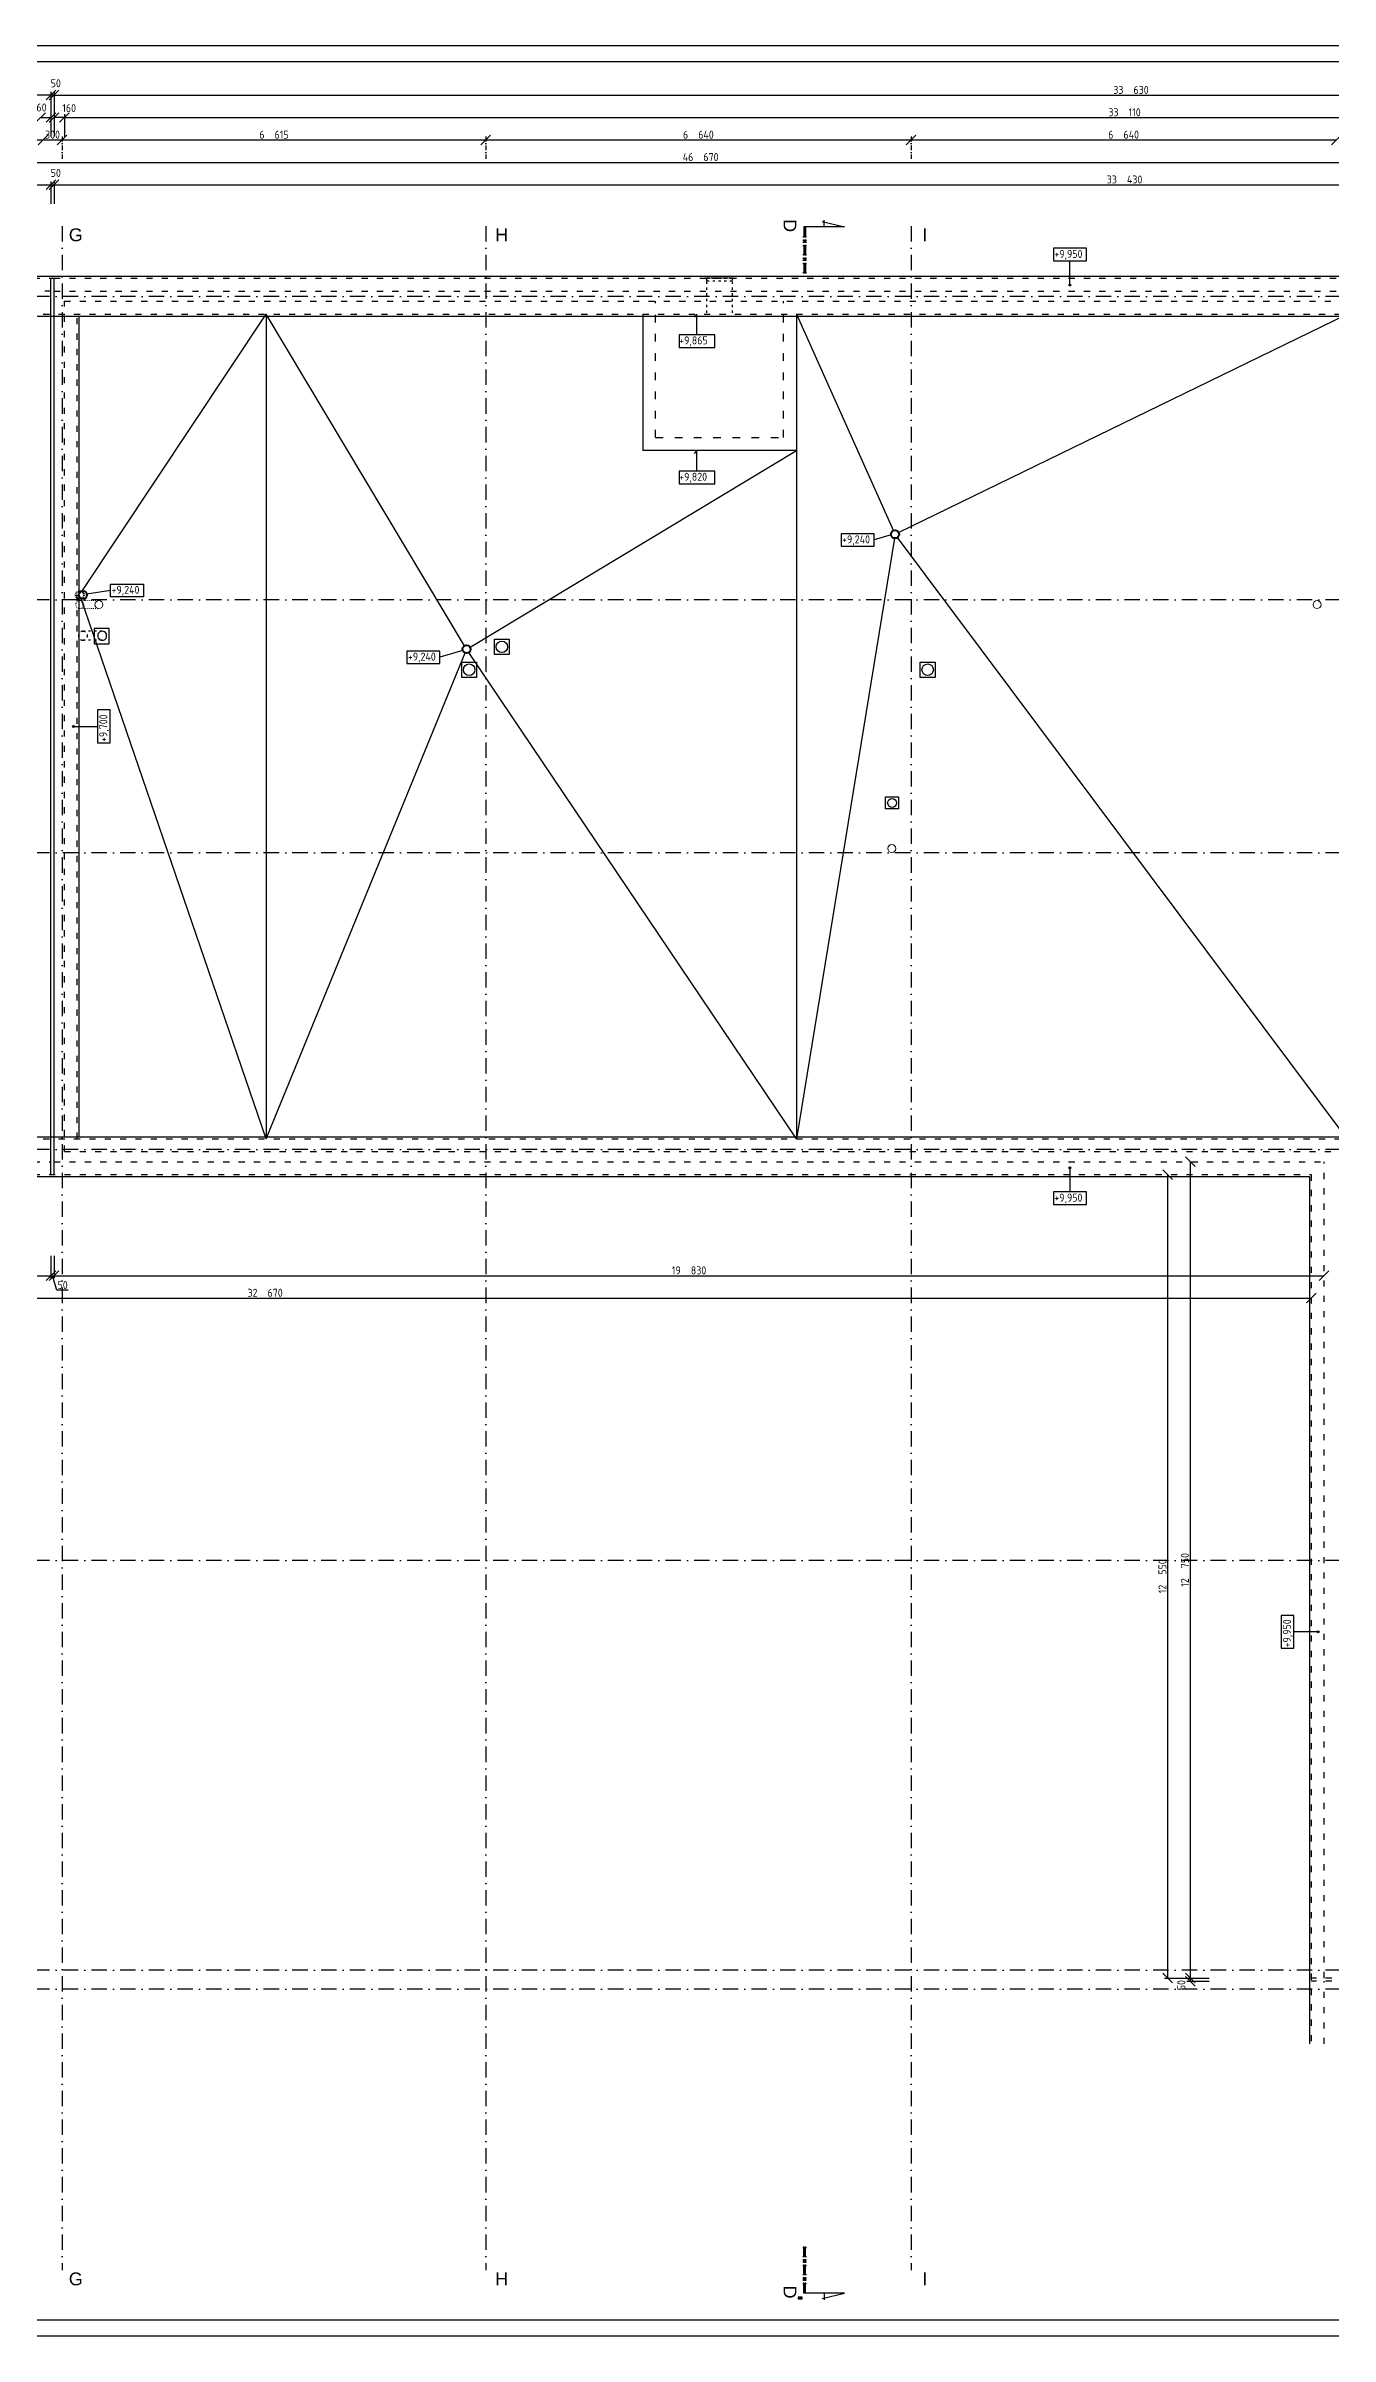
# Model space of a CAD drawing. Extents: x 4511820 to 5180432, y -1526536 to -944957.
# Drawn here: x 5122682 to 5142737, y -1055153 to -1019378 of the extents above; entities that cross this region are included whole.
import ezdxf

# ---------------------------------------------------------------- set-up
doc = ezdxf.new("R2010")
doc.units = 0
doc.header["$MEASUREMENT"] = 0
doc.linetypes.add('ACAD_ISO03W100', pattern=[30, 12, -18])
doc.linetypes.add('BODKOCIARKOVANA_3', pattern=[5.6, 3, -1.3, 0, -1.3])
doc.layers.get('0').update_dxf_attribs({"linetype": 'CONTINUOUS'})
doc.layers.get('Defpoints').update_dxf_attribs({"color": 61, "linetype": 'CONTINUOUS'})
for name, color, linetype in [('HATCH', 7, 'CONTINUOUS'), ('KÓTY', 4, 'CONTINUOUS'), ('osi', 253, 'CONTINUOUS'), ('POZEMOK', 7, 'CONTINUOUS'), ('TENKÁ', 7, 'CONTINUOUS'), ('zz-vetr', 52, 'CONTINUOUS')]:
    doc.layers.add(name, color=color, linetype=linetype)
doc.layers.add('zz-kanal-daždová', color=136, linetype='CONTINUOUS', lineweight=40)
doc.layers.add('zz-kanal-splaskova', color=37, linetype='CONTINUOUS', lineweight=18)
doc.styles.add('styl1', font='arial.ttf')
doc.styles.add('STYLE1', font='isocp.shx')
doc.dimstyles.new('STANDARD-50', dxfattribs={"dimtxt": 125, "dimasz": 150, "dimexe": 10, "dimexo": 200, "dimgap": 20, "dimtad": 1, "dimdsep": 46, "dimlunit": 6, "dimtxsty": 'STYLE1', "dimblk1": 'OBLIQUE', "dimblk2": 'OBLIQUE', "dimsah": 1, "dimcen": 2.5, "dimse1": 1, "dimse2": 1, "dimadec": 0, "dimazin": 0, "dimtfac": 1, "dimtmove": 1, "dimatfit": 3, "dimldrblk": 'OBLIQUE', "dimfxl": 1, "dimtolj": 1, "dimtzin": 0, "dimarcsym": 0})

# ---------------------------------------------------------------- blocks, each defined once
blk = doc.blocks.new('_OBLIQUE')
at = {"color": 0, "linetype": 'ByBlock'}
blk.add_line((-0.5, -0.5), (0.5, 0.5), dxfattribs=at)
blk = doc.blocks.new('*D19624')
at = {"layer": 'Defpoints', "color": 0}
for p in [(5109612, -1037120), (5122762, -1037120), (5122762, -1038588)]:
    blk.add_point(p, dxfattribs=at)
at = {"layer": 'KÓTY', "color": 0, "lineweight": -2}
blk.add_line((5109612, -1038588), (5122762, -1038588), dxfattribs=at)
at = {"layer": 'KÓTY', "color": 0, "linetype": 'ByBlock', "lineweight": -2, "xscale": 150, "yscale": 150, "zscale": 150, "rotation": 180}
blk.add_blockref('_OBLIQUE', (5109612, -1038588), dxfattribs=at)
at = {"layer": 'KÓTY', "color": 0, "linetype": 'ByBlock', "lineweight": -2, "xscale": 150, "yscale": 150, "zscale": 150}
blk.add_blockref('_OBLIQUE', (5122762, -1038588), dxfattribs=at)
at = {"layer": 'KÓTY', "color": 0, "insert": (5116187, -1038505), "char_height": 125, "attachment_point": 5, "style": 'STYLE1'}
blk.add_mtext('\\A1;13ﾠ150', dxfattribs=at)
blk = doc.blocks.new('*D19625')
at = {"layer": 'Defpoints', "color": 0}
for p in [(5122762, -1037120), (5122812, -1037120), (5122812, -1038588)]:
    blk.add_point(p, dxfattribs=at)
at = {"layer": 'KÓTY', "color": 0, "lineweight": -2}
for p, q in [((5122762, -1038588), (5122812, -1038588)), ((5122856, -1038815), (5122787, -1038588)), ((5123033, -1038815), (5122856, -1038815))]:
    blk.add_line(p, q, dxfattribs=at)
at = {"layer": 'KÓTY', "color": 0, "linetype": 'ByBlock', "lineweight": -2, "xscale": 150, "yscale": 150, "zscale": 150, "rotation": 180}
blk.add_blockref('_OBLIQUE', (5122762, -1038588), dxfattribs=at)
at = {"layer": 'KÓTY', "color": 0, "linetype": 'ByBlock', "lineweight": -2, "xscale": 150, "yscale": 150, "zscale": 150}
blk.add_blockref('_OBLIQUE', (5122812, -1038588), dxfattribs=at)
at = {"layer": 'KÓTY', "color": 0, "insert": (5122945, -1038733), "char_height": 125, "attachment_point": 5, "style": 'STYLE1'}
blk.add_mtext('\\A1;50', dxfattribs=at)
blk = doc.blocks.new('*D19626')
at = {"layer": 'Defpoints', "color": 0}
for p in [(5122812, -1037120), (5142643, -1037120), (5142643, -1038588)]:
    blk.add_point(p, dxfattribs=at)
at = {"layer": 'KÓTY', "color": 0, "lineweight": -2}
blk.add_line((5122812, -1038588), (5142643, -1038588), dxfattribs=at)
at = {"layer": 'KÓTY', "color": 0, "linetype": 'ByBlock', "lineweight": -2, "xscale": 150, "yscale": 150, "zscale": 150, "rotation": 180}
blk.add_blockref('_OBLIQUE', (5122812, -1038588), dxfattribs=at)
at = {"layer": 'KÓTY', "color": 0, "linetype": 'ByBlock', "lineweight": -2, "xscale": 150, "yscale": 150, "zscale": 150}
blk.add_blockref('_OBLIQUE', (5142643, -1038588), dxfattribs=at)
at = {"layer": 'KÓTY', "color": 0, "insert": (5132727, -1038505), "char_height": 125, "attachment_point": 5, "style": 'STYLE1'}
blk.add_mtext('\\A1;19ﾠ830', dxfattribs=at)
blk = doc.blocks.new('*D19627')
at = {"layer": 'Defpoints', "color": 0}
for p in [(5109772, -1038938), (5142442, -1038938), (5142442, -1038938)]:
    blk.add_point(p, dxfattribs=at)
at = {"layer": 'KÓTY', "color": 0, "lineweight": -2}
blk.add_line((5109772, -1038938), (5142442, -1038938), dxfattribs=at)
at = {"layer": 'KÓTY', "color": 0, "linetype": 'ByBlock', "lineweight": -2, "xscale": 150, "yscale": 150, "zscale": 150, "rotation": 180}
blk.add_blockref('_OBLIQUE', (5109772, -1038938), dxfattribs=at)
at = {"layer": 'KÓTY', "color": 0, "linetype": 'ByBlock', "lineweight": -2, "xscale": 150, "yscale": 150, "zscale": 150}
blk.add_blockref('_OBLIQUE', (5142442, -1038938), dxfattribs=at)
at = {"layer": 'KÓTY', "color": 0, "insert": (5126107, -1038855), "char_height": 125, "attachment_point": 5, "style": 'STYLE1'}
blk.add_mtext('\\A1;32ﾠ670', dxfattribs=at)
blk = doc.blocks.new('*D19628')
at = {"layer": 'Defpoints', "color": 0}
for p in [(5140552, -1049608), (5142442, -1049558), (5142442, -1049608)]:
    blk.add_point(p, dxfattribs=at)
at = {"layer": 'KÓTY', "color": 0, "lineweight": -2}
blk.add_line((5140552, -1049558), (5140552, -1049608), dxfattribs=at)
at = {"layer": 'KÓTY', "color": 0, "linetype": 'ByBlock', "lineweight": -2, "xscale": 150, "yscale": 150, "zscale": 150}
for p, rotation in [((5140552, -1049558), 90), ((5140552, -1049608), 270)]:
    blk.add_blockref('_OBLIQUE', p, dxfattribs=dict(at, rotation=rotation))
at = {"layer": 'KÓTY', "color": 0, "insert": (5140413, -1049669), "char_height": 125, "attachment_point": 5, "rotation": 90, "style": 'STYLE1'}
blk.add_mtext('\\A1;50', dxfattribs=at)
blk = doc.blocks.new('*D19629')
at = {"layer": 'Defpoints', "color": 0}
for p in [(5142442, -1036808), (5140552, -1049558), (5142442, -1049558)]:
    blk.add_point(p, dxfattribs=at)
at = {"layer": 'KÓTY', "color": 0, "lineweight": -2}
blk.add_line((5140552, -1036808), (5140552, -1049558), dxfattribs=at)
at = {"layer": 'KÓTY', "color": 0, "linetype": 'ByBlock', "lineweight": -2, "xscale": 150, "yscale": 150, "zscale": 150}
for p, rotation in [((5140552, -1036808), 90), ((5140552, -1049558), 270)]:
    blk.add_blockref('_OBLIQUE', p, dxfattribs=dict(at, rotation=rotation))
at = {"layer": 'KÓTY', "color": 0, "insert": (5140469, -1043183), "char_height": 125, "attachment_point": 5, "rotation": 90, "style": 'STYLE1'}
blk.add_mtext('\\A1;12ﾠ750', dxfattribs=at)
blk = doc.blocks.new('*D19630')
at = {"layer": 'Defpoints', "color": 0}
for p in [(5140202, -1037008), (5140552, -1037008), (5140552, -1049558)]:
    blk.add_point(p, dxfattribs=at)
at = {"layer": 'KÓTY', "color": 0, "lineweight": -2}
blk.add_line((5140202, -1049558), (5140202, -1037008), dxfattribs=at)
at = {"layer": 'KÓTY', "color": 0, "linetype": 'ByBlock', "lineweight": -2, "xscale": 150, "yscale": 150, "zscale": 150}
for p, rotation in [((5140202, -1037008), 90), ((5140202, -1049558), 270)]:
    blk.add_blockref('_OBLIQUE', p, dxfattribs=dict(at, rotation=rotation))
at = {"layer": 'KÓTY', "color": 0, "insert": (5140119, -1043283), "char_height": 125, "attachment_point": 5, "rotation": 90, "style": 'STYLE1'}
blk.add_mtext('\\A1;12ﾠ550', dxfattribs=at)
blk = doc.blocks.new('*D19650')
at = {"layer": 'Defpoints', "color": 0}
for p in [(5122637, -1020848), (5116022, -1023168), (5122637, -1023168)]:
    blk.add_point(p, dxfattribs=at)
at = {"layer": 'KÓTY', "color": 0, "lineweight": -2}
blk.add_line((5116022, -1020848), (5122637, -1020848), dxfattribs=at)
at = {"layer": 'KÓTY', "color": 0, "linetype": 'ByBlock', "lineweight": -2, "xscale": 150, "yscale": 150, "zscale": 150, "rotation": 180}
blk.add_blockref('_OBLIQUE', (5116022, -1020848), dxfattribs=at)
at = {"layer": 'KÓTY', "color": 0, "linetype": 'ByBlock', "lineweight": -2, "xscale": 150, "yscale": 150, "zscale": 150}
blk.add_blockref('_OBLIQUE', (5122637, -1020848), dxfattribs=at)
at = {"layer": 'KÓTY', "color": 0, "insert": (5119330, -1020766), "char_height": 125, "attachment_point": 5, "style": 'STYLE1'}
blk.add_mtext('\\A1;6ﾠ615', dxfattribs=at)
blk = doc.blocks.new('*D19651')
at = {"layer": 'Defpoints', "color": 0}
for p in [(5122937, -1020848), (5122637, -1023168), (5122937, -1023168)]:
    blk.add_point(p, dxfattribs=at)
at = {"layer": 'KÓTY', "color": 0, "lineweight": -2}
blk.add_line((5122637, -1020848), (5122937, -1020848), dxfattribs=at)
at = {"layer": 'KÓTY', "color": 0, "linetype": 'ByBlock', "lineweight": -2, "xscale": 150, "yscale": 150, "zscale": 150, "rotation": 180}
blk.add_blockref('_OBLIQUE', (5122637, -1020848), dxfattribs=at)
at = {"layer": 'KÓTY', "color": 0, "linetype": 'ByBlock', "lineweight": -2, "xscale": 150, "yscale": 150, "zscale": 150}
blk.add_blockref('_OBLIQUE', (5122937, -1020848), dxfattribs=at)
at = {"layer": 'KÓTY', "color": 0, "insert": (5122787, -1020766), "char_height": 125, "attachment_point": 5, "style": 'STYLE1'}
blk.add_mtext('\\A1;300', dxfattribs=at)
blk = doc.blocks.new('*D19652')
at = {"layer": 'Defpoints', "color": 0}
for p in [(5129552, -1020848), (5122937, -1023168), (5129552, -1023293)]:
    blk.add_point(p, dxfattribs=at)
at = {"layer": 'KÓTY', "color": 0, "lineweight": -2}
blk.add_line((5122937, -1020848), (5129552, -1020848), dxfattribs=at)
at = {"layer": 'KÓTY', "color": 0, "linetype": 'ByBlock', "lineweight": -2, "xscale": 150, "yscale": 150, "zscale": 150, "rotation": 180}
blk.add_blockref('_OBLIQUE', (5122937, -1020848), dxfattribs=at)
at = {"layer": 'KÓTY', "color": 0, "linetype": 'ByBlock', "lineweight": -2, "xscale": 150, "yscale": 150, "zscale": 150}
blk.add_blockref('_OBLIQUE', (5129552, -1020848), dxfattribs=at)
at = {"layer": 'KÓTY', "color": 0, "insert": (5126245, -1020766), "char_height": 125, "attachment_point": 5, "style": 'STYLE1'}
blk.add_mtext('\\A1;6ﾠ615', dxfattribs=at)
blk = doc.blocks.new('*D19653')
at = {"layer": 'Defpoints', "color": 0}
for p in [(5136192, -1020848), (5129552, -1023293), (5136192, -1023293)]:
    blk.add_point(p, dxfattribs=at)
at = {"layer": 'KÓTY', "color": 0, "lineweight": -2}
blk.add_line((5129552, -1020848), (5136192, -1020848), dxfattribs=at)
at = {"layer": 'KÓTY', "color": 0, "linetype": 'ByBlock', "lineweight": -2, "xscale": 150, "yscale": 150, "zscale": 150, "rotation": 180}
blk.add_blockref('_OBLIQUE', (5129552, -1020848), dxfattribs=at)
at = {"layer": 'KÓTY', "color": 0, "linetype": 'ByBlock', "lineweight": -2, "xscale": 150, "yscale": 150, "zscale": 150}
blk.add_blockref('_OBLIQUE', (5136192, -1020848), dxfattribs=at)
at = {"layer": 'KÓTY', "color": 0, "insert": (5132872, -1020766), "char_height": 125, "attachment_point": 5, "style": 'STYLE1'}
blk.add_mtext('\\A1;6ﾠ640', dxfattribs=at)
blk = doc.blocks.new('*D19654')
at = {"layer": 'Defpoints', "color": 0}
for p in [(5142832, -1020848), (5136192, -1023293), (5142832, -1023293)]:
    blk.add_point(p, dxfattribs=at)
at = {"layer": 'KÓTY', "color": 0, "lineweight": -2}
blk.add_line((5136192, -1020848), (5142832, -1020848), dxfattribs=at)
at = {"layer": 'KÓTY', "color": 0, "linetype": 'ByBlock', "lineweight": -2, "xscale": 150, "yscale": 150, "zscale": 150, "rotation": 180}
blk.add_blockref('_OBLIQUE', (5136192, -1020848), dxfattribs=at)
at = {"layer": 'KÓTY', "color": 0, "linetype": 'ByBlock', "lineweight": -2, "xscale": 150, "yscale": 150, "zscale": 150}
blk.add_blockref('_OBLIQUE', (5142832, -1020848), dxfattribs=at)
at = {"layer": 'KÓTY', "color": 0, "insert": (5139512, -1020766), "char_height": 125, "attachment_point": 5, "style": 'STYLE1'}
blk.add_mtext('\\A1;6ﾠ640', dxfattribs=at)
blk = doc.blocks.new('*D19659')
at = {"layer": 'Defpoints', "color": 0}
for p in [(5156242, -1021548), (5122812, -1023008), (5156242, -1023168)]:
    blk.add_point(p, dxfattribs=at)
at = {"layer": 'KÓTY', "color": 0, "lineweight": -2}
blk.add_line((5122812, -1021548), (5156242, -1021548), dxfattribs=at)
at = {"layer": 'KÓTY', "color": 0, "linetype": 'ByBlock', "lineweight": -2, "xscale": 150, "yscale": 150, "zscale": 150, "rotation": 180}
blk.add_blockref('_OBLIQUE', (5122812, -1021548), dxfattribs=at)
at = {"layer": 'KÓTY', "color": 0, "linetype": 'ByBlock', "lineweight": -2, "xscale": 150, "yscale": 150, "zscale": 150}
blk.add_blockref('_OBLIQUE', (5156242, -1021548), dxfattribs=at)
at = {"layer": 'KÓTY', "color": 0, "insert": (5139527, -1021466), "char_height": 125, "attachment_point": 5, "style": 'STYLE1'}
blk.add_mtext('\\A1;33ﾠ430', dxfattribs=at)
blk = doc.blocks.new('*D19660')
at = {"layer": 'Defpoints', "color": 0}
for p in [(5122812, -1021548), (5122762, -1023008), (5122812, -1023008)]:
    blk.add_point(p, dxfattribs=at)
at = {"layer": 'KÓTY', "color": 0, "lineweight": -2}
blk.add_line((5122762, -1021548), (5122812, -1021548), dxfattribs=at)
at = {"layer": 'KÓTY', "color": 0, "linetype": 'ByBlock', "lineweight": -2, "xscale": 150, "yscale": 150, "zscale": 150, "rotation": 180}
blk.add_blockref('_OBLIQUE', (5122762, -1021548), dxfattribs=at)
at = {"layer": 'KÓTY', "color": 0, "linetype": 'ByBlock', "lineweight": -2, "xscale": 150, "yscale": 150, "zscale": 150}
blk.add_blockref('_OBLIQUE', (5122812, -1021548), dxfattribs=at)
at = {"layer": 'KÓTY', "color": 0, "insert": (5122838, -1021363), "char_height": 125, "attachment_point": 5, "style": 'STYLE1'}
blk.add_mtext('\\A1;50', dxfattribs=at)
blk = doc.blocks.new('*D19661')
at = {"layer": 'Defpoints', "color": 0}
for p in [(5122762, -1021548), (5122762, -1023008), (5109572, -1023208)]:
    blk.add_point(p, dxfattribs=at)
at = {"layer": 'KÓTY', "color": 0, "lineweight": -2}
blk.add_line((5109572, -1021548), (5122762, -1021548), dxfattribs=at)
at = {"layer": 'KÓTY', "color": 0, "linetype": 'ByBlock', "lineweight": -2, "xscale": 150, "yscale": 150, "zscale": 150, "rotation": 180}
blk.add_blockref('_OBLIQUE', (5109572, -1021548), dxfattribs=at)
at = {"layer": 'KÓTY', "color": 0, "linetype": 'ByBlock', "lineweight": -2, "xscale": 150, "yscale": 150, "zscale": 150}
blk.add_blockref('_OBLIQUE', (5122762, -1021548), dxfattribs=at)
at = {"layer": 'KÓTY', "color": 0, "insert": (5116167, -1021466), "char_height": 125, "attachment_point": 5, "style": 'STYLE1'}
blk.add_mtext('\\A1;13ﾠ190', dxfattribs=at)
blk = doc.blocks.new('*D19663')
at = {"layer": 'Defpoints', "color": 0}
for p in [(5156242, -1021198), (5109572, -1023208), (5156242, -1023208)]:
    blk.add_point(p, dxfattribs=at)
at = {"layer": 'KÓTY', "color": 0, "lineweight": -2}
blk.add_line((5109572, -1021198), (5156242, -1021198), dxfattribs=at)
at = {"layer": 'KÓTY', "color": 0, "linetype": 'ByBlock', "lineweight": -2, "xscale": 150, "yscale": 150, "zscale": 150, "rotation": 180}
blk.add_blockref('_OBLIQUE', (5109572, -1021198), dxfattribs=at)
at = {"layer": 'KÓTY', "color": 0, "linetype": 'ByBlock', "lineweight": -2, "xscale": 150, "yscale": 150, "zscale": 150}
blk.add_blockref('_OBLIQUE', (5156242, -1021198), dxfattribs=at)
at = {"layer": 'KÓTY', "color": 0, "insert": (5132907, -1021116), "char_height": 125, "attachment_point": 5, "style": 'STYLE1'}
blk.add_mtext('\\A1;46ﾠ670', dxfattribs=at)
blk = doc.blocks.new('*D19669')
at = {"layer": 'Defpoints', "color": 0}
for p in [(5122762, -1020498), (5122602, -1023368), (5122762, -1023468)]:
    blk.add_point(p, dxfattribs=at)
at = {"layer": 'KÓTY', "color": 0, "lineweight": -2}
blk.add_line((5122602, -1020498), (5122762, -1020498), dxfattribs=at)
at = {"layer": 'KÓTY', "color": 0, "linetype": 'ByBlock', "lineweight": -2, "xscale": 150, "yscale": 150, "zscale": 150, "rotation": 180}
blk.add_blockref('_OBLIQUE', (5122602, -1020498), dxfattribs=at)
at = {"layer": 'KÓTY', "color": 0, "linetype": 'ByBlock', "lineweight": -2, "xscale": 150, "yscale": 150, "zscale": 150}
blk.add_blockref('_OBLIQUE', (5122762, -1020498), dxfattribs=at)
at = {"layer": 'KÓTY', "color": 0, "insert": (5122587, -1020341), "char_height": 125, "attachment_point": 5, "style": 'STYLE1'}
blk.add_mtext('\\A1;160', dxfattribs=at)
blk = doc.blocks.new('*D19670')
at = {"layer": 'Defpoints', "color": 0}
for p in [(5122812, -1020498), (5122812, -1023568), (5122972, -1023568)]:
    blk.add_point(p, dxfattribs=at)
at = {"layer": 'KÓTY', "color": 0, "lineweight": -2}
blk.add_line((5122972, -1020498), (5122812, -1020498), dxfattribs=at)
at = {"layer": 'KÓTY', "color": 0, "linetype": 'ByBlock', "lineweight": -2, "xscale": 150, "yscale": 150, "zscale": 150, "rotation": 180}
blk.add_blockref('_OBLIQUE', (5122812, -1020498), dxfattribs=at)
at = {"layer": 'KÓTY', "color": 0, "linetype": 'ByBlock', "lineweight": -2, "xscale": 150, "yscale": 150, "zscale": 150}
blk.add_blockref('_OBLIQUE', (5122972, -1020498), dxfattribs=at)
at = {"layer": 'KÓTY', "color": 0, "insert": (5123047, -1020351), "char_height": 125, "attachment_point": 5, "style": 'STYLE1'}
blk.add_mtext('\\A1;160', dxfattribs=at)
blk = doc.blocks.new('*D19671')
at = {"layer": 'Defpoints', "color": 0}
for p in [(5156082, -1020498), (5122972, -1023468), (5156082, -1023368)]:
    blk.add_point(p, dxfattribs=at)
at = {"layer": 'KÓTY', "color": 0, "lineweight": -2}
blk.add_line((5122972, -1020498), (5156082, -1020498), dxfattribs=at)
at = {"layer": 'KÓTY', "color": 0, "linetype": 'ByBlock', "lineweight": -2, "xscale": 150, "yscale": 150, "zscale": 150, "rotation": 180}
blk.add_blockref('_OBLIQUE', (5122972, -1020498), dxfattribs=at)
at = {"layer": 'KÓTY', "color": 0, "linetype": 'ByBlock', "lineweight": -2, "xscale": 150, "yscale": 150, "zscale": 150}
blk.add_blockref('_OBLIQUE', (5156082, -1020498), dxfattribs=at)
at = {"layer": 'KÓTY', "color": 0, "insert": (5139527, -1020416), "char_height": 125, "attachment_point": 5, "style": 'STYLE1'}
blk.add_mtext('\\A1;33ﾠ110', dxfattribs=at)
blk = doc.blocks.new('*D19675')
at = {"layer": 'Defpoints', "color": 0}
for p in [(5122762, -1020148), (5122762, -1023218), (5122812, -1023218)]:
    blk.add_point(p, dxfattribs=at)
at = {"layer": 'KÓTY', "color": 0, "lineweight": -2}
blk.add_line((5122812, -1020148), (5122762, -1020148), dxfattribs=at)
at = {"layer": 'KÓTY', "color": 0, "linetype": 'ByBlock', "lineweight": -2, "xscale": 150, "yscale": 150, "zscale": 150, "rotation": 180}
blk.add_blockref('_OBLIQUE', (5122762, -1020148), dxfattribs=at)
at = {"layer": 'KÓTY', "color": 0, "linetype": 'ByBlock', "lineweight": -2, "xscale": 150, "yscale": 150, "zscale": 150}
blk.add_blockref('_OBLIQUE', (5122812, -1020148), dxfattribs=at)
at = {"layer": 'KÓTY', "color": 0, "insert": (5122838, -1019963), "char_height": 125, "attachment_point": 5, "style": 'STYLE1'}
blk.add_mtext('\\A1;50', dxfattribs=at)
blk = doc.blocks.new('*D19676')
at = {"layer": 'Defpoints', "color": 0}
for p in [(5156442, -1020148), (5122812, -1023008), (5156442, -1023008)]:
    blk.add_point(p, dxfattribs=at)
at = {"layer": 'KÓTY', "color": 0, "lineweight": -2}
blk.add_line((5122812, -1020148), (5156442, -1020148), dxfattribs=at)
at = {"layer": 'KÓTY', "color": 0, "linetype": 'ByBlock', "lineweight": -2, "xscale": 150, "yscale": 150, "zscale": 150, "rotation": 180}
blk.add_blockref('_OBLIQUE', (5122812, -1020148), dxfattribs=at)
at = {"layer": 'KÓTY', "color": 0, "linetype": 'ByBlock', "lineweight": -2, "xscale": 150, "yscale": 150, "zscale": 150}
blk.add_blockref('_OBLIQUE', (5156442, -1020148), dxfattribs=at)
at = {"layer": 'KÓTY', "color": 0, "insert": (5139627, -1020066), "char_height": 125, "attachment_point": 5, "style": 'STYLE1'}
blk.add_mtext('\\A1;33ﾠ630', dxfattribs=at)
blk = doc.blocks.new('*D19677')
at = {"layer": 'Defpoints', "color": 0}
for p in [(5095772, -1020148), (5095772, -1023008), (5122762, -1023008)]:
    blk.add_point(p, dxfattribs=at)
at = {"layer": 'KÓTY', "color": 0, "lineweight": -2}
blk.add_line((5122762, -1020148), (5095772, -1020148), dxfattribs=at)
at = {"layer": 'KÓTY', "color": 0, "linetype": 'ByBlock', "lineweight": -2, "xscale": 150, "yscale": 150, "zscale": 150, "rotation": 180}
blk.add_blockref('_OBLIQUE', (5095772, -1020148), dxfattribs=at)
at = {"layer": 'KÓTY', "color": 0, "linetype": 'ByBlock', "lineweight": -2, "xscale": 150, "yscale": 150, "zscale": 150}
blk.add_blockref('_OBLIQUE', (5122762, -1020148), dxfattribs=at)
at = {"layer": 'KÓTY', "color": 0, "insert": (5109267, -1020066), "char_height": 125, "attachment_point": 5, "style": 'STYLE1'}
blk.add_mtext('\\A1;26ﾠ990', dxfattribs=at)

msp = doc.modelspace()

# ---------------------------------------------------------------- hatches: boundary and pattern name
at = {"layer": 'HATCH'}
h = msp.add_hatch(color=256, dxfattribs=at)
h.dxf.hatch_style = 1
h.paths.add_polyline_path([(5138673.5, -1023099.422, 2.414213562), (5138688.5, -1023114.422, 0.414213562)])
h = msp.add_hatch(color=256, dxfattribs=at)
h.dxf.hatch_style = 1
h.paths.add_polyline_path([(5123128.25, -1030008.172, -2.414213563), (5123113.25, -1029993.172, -0.414213562)])
h = msp.add_hatch(color=256, dxfattribs=at)
h.dxf.hatch_style = 1
h.paths.add_polyline_path([(5138673.5, -1036916.922, -2.414213563), (5138688.5, -1036901.922, -0.414213562)])
h = msp.add_hatch(color=256, dxfattribs=at)
h.dxf.hatch_style = 1
h.paths.add_polyline_path([(5142533.75, -1044151.172, 2.414213563), (5142548.75, -1044136.172, 0.414213562)])
at = {"layer": 'TENKÁ'}
h = msp.add_hatch(color=256, dxfattribs=at)
h.dxf.hatch_style = 1
h.paths.add_polyline_path([(5134543.625, -1022358.481), (5134543.625, -1022204.856), (5134517.75, -1022204.856), (5134517.75, -1022358.481)])
h = msp.add_hatch(color=256, dxfattribs=at)
h.dxf.hatch_style = 1
h.paths.add_polyline_path([(5134543.625, -1022413.356), (5134517.75, -1022413.356), (5134517.75, -1022443.606), (5134543.625, -1022443.606)])
h = msp.add_hatch(color=256, dxfattribs=at)
h.dxf.hatch_style = 1
h.paths.add_polyline_path([(5134543.625, -1022639.606), (5134543.625, -1022498.481), (5134517.75, -1022498.481), (5134517.75, -1022639.606)])
h = msp.add_hatch(color=256, dxfattribs=at)
h.dxf.hatch_style = 1
h.paths.add_polyline_path([(5134543.625, -1022694.481), (5134517.75, -1022694.481), (5134517.75, -1022724.731), (5134543.625, -1022724.731)])
h = msp.add_hatch(color=256, dxfattribs=at)
h.dxf.hatch_style = 1
h.paths.add_polyline_path([(5134543.625, -1022779.606), (5134517.75, -1022779.606), (5134517.75, -1022920.731), (5134543.625, -1022920.731)])
h = msp.add_hatch(color=256, dxfattribs=at)
h.dxf.hatch_style = 1
h.paths.add_polyline_path([(5134543.625, -1053907.603), (5134517.75, -1053907.603), (5134517.75, -1053766.478), (5134543.625, -1053766.478)])
h = msp.add_hatch(color=256, dxfattribs=at)
h.dxf.hatch_style = 1
h.paths.add_polyline_path([(5134543.625, -1053992.728), (5134517.75, -1053992.728), (5134517.75, -1053962.478), (5134543.625, -1053962.478)])
h = msp.add_hatch(color=256, dxfattribs=at)
h.dxf.hatch_style = 1
h.paths.add_polyline_path([(5134543.625, -1054047.603), (5134543.625, -1054188.728), (5134517.75, -1054188.728), (5134517.75, -1054047.603)])
h = msp.add_hatch(color=256, dxfattribs=at)
h.dxf.hatch_style = 1
h.paths.add_polyline_path([(5134543.625, -1054273.853), (5134517.75, -1054273.853), (5134517.75, -1054243.603), (5134543.625, -1054243.603)])
h = msp.add_hatch(color=256, dxfattribs=at)
h.dxf.hatch_style = 1
h.paths.add_polyline_path([(5134427.713, -1054566.59), (5134491.338, -1054566.59), (5134491.338, -1054542.965), (5134427.713, -1054542.965)])
h = msp.add_hatch(color=256, dxfattribs=at)
h.dxf.hatch_style = 1
h.paths.add_polyline_path([(5134427.713, -1054566.59), (5134491.338, -1054566.59), (5134491.338, -1054542.965), (5134427.713, -1054542.965)])
h = msp.add_hatch(color=256, dxfattribs=at)
h.dxf.hatch_style = 1
h.paths.add_polyline_path([(5134543.625, -1054328.728), (5134543.625, -1054482.353), (5134517.75, -1054482.353), (5134517.75, -1054328.728)])

# ---------------------------------------------------------------- linework, layer by layer
at = {"layer": 'KÓTY', "ltscale": 0.25}
for p, q in [((5122762.5, -1020095.078), (5122762.5, -1020445.078)), ((5122812.5, -1020095.078), (5122812.5, -1020445.078)), ((5122762.5, -1020445.078), (5122762.5, -1020795.078)), ((5122812.5, -1020445.078), (5122812.5, -1020795.078)), ((5122972.5, -1020445.078), (5122972.5, -1020795.078)), ((5122762.5, -1021495.078), (5122762.5, -1021845.078)), ((5122812.5, -1021495.078), (5122812.5, -1021845.078))]:
    msp.add_line(p, q, dxfattribs=at)
at = {"layer": 'KÓTY', "linetype": 'BODKOCIARKOVANA_3', "ltscale": 25}
for p, q in [((5122937.5, -1020795.078), (5122937.5, -1021145.078)), ((5129552.5, -1020795.078), (5129552.5, -1021145.078)), ((5136192.5, -1020795.078), (5136192.5, -1021145.078))]:
    msp.add_line(p, q, dxfattribs=at)
at = {"layer": 'KÓTY', "ltscale": 25}
for p, q in [((5122762.5, -1038278.172), (5122762.5, -1038628.172)), ((5122812.5, -1038278.172), (5122812.5, -1038628.172)), ((5140148.597, -1049558.172), (5140498.597, -1049558.172)), ((5140498.597, -1049558.172), (5140848.597, -1049558.172)), ((5140498.597, -1049608.172), (5140848.597, -1049608.172))]:
    msp.add_line(p, q, dxfattribs=at)
at = {"layer": 'osi', "linetype": 'BODKOCIARKOVANA_3', "ltscale": 80}
for p, q in [((5122937.5, -1022195.078), (5122937.5, -1054122.98)), ((5129552.5, -1022195.078), (5129552.5, -1054122.98)), ((5136192.5, -1022195.078), (5136192.5, -1054122.98)), ((5157242.5, -1023293.172), (5093572.5, -1023293.172)), ((5157242.5, -1028033.172), (5093572.5, -1028033.172)), ((5157242.5, -1031983.172), (5093572.5, -1031983.172)), ((5157242.5, -1036618.172), (5093572.5, -1036618.172)), ((5157242.5, -1043038.172), (5093572.5, -1043038.172)), ((5157242.5, -1049433.172), (5093572.5, -1049433.172)), ((5157242.5, -1049733.172), (5093572.5, -1049733.172))]:
    msp.add_line(p, q, dxfattribs=at)
at = {"layer": 'POZEMOK'}
for p, q in [((5123247.045, -1027903.587), (5126122.5, -1023568.172)), ((5126122.5, -1023568.172), (5126122.5, -1036448.172)), ((5129220.424, -1028748.833), (5126122.5, -1023568.172)), ((5134402.5, -1023568.172), (5135916.963, -1026951.127)), ((5135998.685, -1026980.795), (5143002.5, -1023568.172)), ((5129306.028, -1028770.209), (5134402.5, -1025698.172)), ((5134402.5, -1025698.172), (5134402.5, -1036448.172)), ((5135932.437, -1027069.856), (5134402.5, -1036448.172)), ((5143002.5, -1036448.172), (5135979.932, -1027058.223)), ((5126122.5, -1036448.172), (5123232.76, -1028014.797)), ((5126122.5, -1036448.172), (5129228.821, -1028860.315)), ((5134402.5, -1036448.172), (5129287.417, -1028854.312))]:
    msp.add_line(p, q, dxfattribs=at)
at = {"layer": 'TENKÁ', "color": 7}
for p, q in [((5170238, -1019377.802), (5090643, -1019377.802)), ((5169988, -1019627.802), (5090893, -1019627.802)), ((5169988, -1054902.609), (5090893, -1054902.609)), ((5170238, -1055152.609), (5090643, -1055152.609))]:
    msp.add_line(p, q, dxfattribs=at)
at = {"layer": 'TENKÁ'}
for p, q in [((5134501.5, -1022358.481), (5134558.5, -1022358.481)), ((5134501.5, -1022413.356), (5134558.5, -1022413.356)), ((5134501.5, -1022443.606), (5134558.5, -1022443.606)), ((5135151.375, -1022204.856), (5134516.375, -1022204.856)), ((5134517.75, -1022204.856), (5134517.75, -1022370.981)), ((5134517.75, -1022400.856), (5134517.75, -1022456.106)), ((5134543.625, -1022204.856), (5134543.625, -1022370.981)), ((5134543.625, -1022400.856), (5134543.625, -1022456.106)), ((5134802.75, -1022121.731), (5135151.375, -1022204.856)), ((5134833.875, -1022204.856), (5134833.875, -1022101.606)), ((5134501.5, -1022498.481), (5134558.5, -1022498.481)), ((5134501.5, -1022639.606), (5134558.5, -1022639.606)), ((5134501.5, -1022694.481), (5134558.5, -1022694.481)), ((5134501.5, -1022724.731), (5134558.5, -1022724.731)), ((5134501.5, -1022779.606), (5134558.5, -1022779.606)), ((5134517.75, -1022485.981), (5134517.75, -1022652.106)), ((5134517.75, -1022681.981), (5134517.75, -1022737.231)), ((5134517.75, -1022767.106), (5134517.75, -1022933.231)), ((5134543.625, -1022485.981), (5134543.625, -1022652.106)), ((5134543.625, -1022681.981), (5134543.625, -1022737.231)), ((5134543.625, -1022767.106), (5134543.625, -1022933.231)), ((5138673.5, -1023114.422), (5138673.5, -1022735.922)), ((5109772.5, -1022978.172), (5156472.5, -1022978.172)), ((5122762.5, -1037008.172), (5122762.5, -1023008.172)), ((5122812.5, -1037008.172), (5122812.5, -1023008.172)), ((5134501.5, -1022920.731), (5134558.5, -1022920.731)), ((5109802.5, -1023598.172), (5155852.5, -1023598.172)), ((5123202.5, -1036418.172), (5123202.5, -1023598.172)), ((5132002.5, -1023568.172), (5132002.5, -1025698.172)), ((5132812.645, -1023616.98), (5132850, -1023568.172)), ((5132850, -1023893.911), (5132850, -1023568.172)), ((5134402.5, -1023568.172), (5134402.5, -1025698.172)), ((5134402.5, -1025698.172), (5132002.5, -1025698.172)), ((5132812.645, -1025746.98), (5132850, -1025698.172)), ((5132850, -1026023.911), (5132850, -1025698.172)), ((5135882.665, -1027016.228), (5135616.5, -1027096.547)), ((5129192.872, -1028821.203), (5128836.335, -1028928.793)), ((5123113.25, -1030008.172), (5123491.75, -1030008.172)), ((5109802.5, -1036418.172), (5143032.5, -1036418.172)), ((5109802.5, -1037038.172), (5142412.5, -1037038.172)), ((5138673.5, -1036901.922), (5138673.5, -1037280.422)), ((5142412.5, -1037038.172), (5142412.5, -1050588.172)), ((5142548.75, -1044151.172), (5142170.25, -1044151.172)), ((5134501.5, -1053766.478), (5134558.5, -1053766.478)), ((5134501.5, -1053907.603), (5134558.5, -1053907.603)), ((5134517.75, -1053920.103), (5134517.75, -1053753.978)), ((5134543.625, -1053920.103), (5134543.625, -1053753.978)), ((5134501.5, -1053962.478), (5134558.5, -1053962.478)), ((5134501.5, -1053992.728), (5134558.5, -1053992.728)), ((5134501.5, -1054047.603), (5134558.5, -1054047.603)), ((5134501.5, -1054188.728), (5134558.5, -1054188.728)), ((5134501.5, -1054243.603), (5134558.5, -1054243.603)), ((5134501.5, -1054273.853), (5134558.5, -1054273.853)), ((5134517.75, -1054005.228), (5134517.75, -1053949.978)), ((5134517.75, -1054201.228), (5134517.75, -1054035.103)), ((5134517.75, -1054286.353), (5134517.75, -1054231.103)), ((5134543.625, -1054005.228), (5134543.625, -1053949.978)), ((5134543.625, -1054201.228), (5134543.625, -1054035.103)), ((5134543.625, -1054286.353), (5134543.625, -1054231.103)), ((5134501.5, -1054328.728), (5134558.5, -1054328.728)), ((5135151.375, -1054482.353), (5134516.375, -1054482.353)), ((5134517.75, -1054482.353), (5134517.75, -1054316.228)), ((5134543.625, -1054482.353), (5134543.625, -1054316.228)), ((5134802.75, -1054565.478), (5135151.375, -1054482.353)), ((5134833.875, -1054482.353), (5134833.875, -1054585.603))]:
    msp.add_line(p, q, dxfattribs=at)
at = {"layer": 'TENKÁ', "color": 144, "linetype": 'ACAD_ISO03W100', "ltscale": 8}
for p, q in [((5109772.5, -1023008.172), (5122812.5, -1023008.172)), ((5122812.5, -1023008.172), (5156442.5, -1023008.172)), ((5122402.5, -1023568.172), (5155882.5, -1023568.172)), ((5123172.5, -1036448.172), (5123172.5, -1023568.172)), ((5122402.5, -1036448.172), (5143002.5, -1036448.172)), ((5109772.5, -1037008.172), (5142442.5, -1037008.172)), ((5142442.5, -1037008.172), (5142442.5, -1050588.172))]:
    msp.add_line(p, q, dxfattribs=at)
at = {"layer": 'TENKÁ', "linetype": 'ACAD_ISO03W100', "ltscale": 8}
for p, q in [((5122762.5, -1023208.172), (5109772.5, -1023208.172)), ((5122812.5, -1023208.172), (5156242.5, -1023208.172)), ((5122972.5, -1023368.172), (5156082.5, -1023368.172)), ((5122972.5, -1036648.172), (5122972.5, -1023368.172)), ((5122972.5, -1036648.172), (5142802.5, -1036648.172)), ((5109772.5, -1036808.172), (5122762.5, -1036808.172)), ((5122812.5, -1036808.172), (5142642.5, -1036808.172)), ((5142642.5, -1049558.172), (5142642.5, -1036808.172)), ((5156442.5, -1049558.172), (5142442.5, -1049558.172)), ((5156442.5, -1049608.172), (5142442.5, -1049608.172)), ((5142642.5, -1050588.172), (5142642.5, -1049608.172))]:
    msp.add_line(p, q, dxfattribs=at)
at = {"layer": 'TENKÁ', "linetype": 'ACAD_ISO03W100', "ltscale": 10}
for p, q in [((5132202.5, -1025498.172), (5132202.5, -1023368.172)), ((5134202.5, -1025498.172), (5134202.5, -1023368.172)), ((5132202.5, -1025498.172), (5134202.5, -1025498.172))]:
    msp.add_line(p, q, dxfattribs=at)
at = {"layer": 'TENKÁ', "ltscale": 0.25}
msp.add_line((5123694.646, -1027884.435), (5123324.168, -1027945.506), dxfattribs=at)
for points in [[(5138930.816, -1022735.922), (5138930.816, -1022539.672), (5138416.184, -1022539.672), (5138416.184, -1022735.922)], [(5133129.581, -1023893.911), (5132570.419, -1023893.911), (5132570.419, -1024090.911), (5133129.581, -1024090.911)], [(5133129.581, -1026023.911), (5132570.419, -1026023.911), (5132570.419, -1026220.911), (5133129.581, -1026220.911)], [(5135616.5, -1027194.672), (5135616.5, -1026998.422), (5135101.868, -1026998.422), (5135101.868, -1027194.672)], [(5123694.646, -1027982.56), (5123694.646, -1027786.31), (5124209.278, -1027786.31), (5124209.278, -1027982.56)], [(5128836.335, -1029026.918), (5128836.335, -1028830.668), (5128321.703, -1028830.668), (5128321.703, -1029026.918)], [(5123688, -1029750.856), (5123491.75, -1029750.856), (5123491.75, -1030265.488), (5123688, -1030265.488)], [(5138930.816, -1037476.672), (5138930.816, -1037280.422), (5138416.184, -1037280.422), (5138416.184, -1037476.672)], [(5142170.25, -1043893.856), (5141974, -1043893.856), (5141974, -1044408.488), (5142170.25, -1044408.488)]]:
    msp.add_lwpolyline(points, close=True, dxfattribs=at)
at = {"layer": 'TENKÁ'}
msp.add_lwpolyline([(5134427.713, -1054542.965), (5134427.713, -1054566.59), (5134491.338, -1054566.59), (5134491.338, -1054542.965)], close=True, dxfattribs=at)
msp.add_lwpolyline([(5134427.713, -1054542.965), (5134427.713, -1054566.59), (5134491.338, -1054566.59), (5134491.338, -1054542.965)], close=True, dxfattribs=at)
for centre in [(5138673.5, -1023114.422), (5123113.25, -1030008.172), (5138673.5, -1036901.922), (5142548.75, -1044151.172)]:
    msp.add_circle(centre, 15, dxfattribs=at)
at = {"layer": 'zz-kanal-daždová'}
for centre in [(5135942.5, -1027008.172), (5123262.5, -1027955.672), (5129252.5, -1028802.474)]:
    msp.add_circle(centre, 62.5, dxfattribs=at)
at = {"layer": 'zz-kanal-daždová', "linetype": 'ACAD_ISO03W100'}
msp.add_circle((5123212.5, -1027955.672), 62.5, dxfattribs=at)
at = {"layer": 'zz-kanal-splaskova', "linetype": 'ACAD_ISO03W100'}
for p, q in [((5123212.5, -1028043.172), (5123512.5, -1028043.172)), ((5123212.5, -1028168.172), (5123512.5, -1028168.172))]:
    msp.add_line(p, q, dxfattribs=at)
msp.add_circle((5123212.5, -1028105.672), 62.5, dxfattribs=at)
at = {"layer": 'zz-kanal-splaskova'}
for centre in [(5123512.5, -1028105.672), (5142532.5, -1028105.672), (5135892.5, -1031915.672)]:
    msp.add_circle(centre, 62.5, dxfattribs=at)
at = {"layer": 'zz-vetr', "linetype": 'ACAD_ISO03W100', "ltscale": 3}
for p, q in [((5133002.5, -1023548.172), (5133002.5, -1023008.172)), ((5133402.5, -1023548.172), (5133402.5, -1023008.172)), ((5123562.5, -1028523.172), (5123262.5, -1028523.172)), ((5123562.5, -1028663.172), (5123262.5, -1028663.172))]:
    msp.add_line(p, q, dxfattribs=at)
for points in [[(5132982, -1023008.172), (5132982, -1023002.672), (5133423, -1023002.672), (5133423, -1023008.172)], [(5133401.5, -1023008.172), (5133401.5, -1023052.172), (5133003.5, -1023052.172), (5133003.5, -1023008.172)]]:
    msp.add_lwpolyline(points, close=True, dxfattribs=at)
at = {"layer": 'zz-vetr'}
for points in [[(5123671.411, -1028477.569), (5123439.559, -1028477.569), (5123439.559, -1028717.3), (5123671.411, -1028717.3)], [(5129686.574, -1028645.306), (5129918.426, -1028645.306), (5129918.426, -1028885.038), (5129686.574, -1028885.038)], [(5129176.574, -1029003.306), (5129408.426, -1029003.306), (5129408.426, -1029243.037), (5129176.574, -1029243.037)], [(5136336.574, -1029003.306), (5136568.426, -1029003.306), (5136568.426, -1029243.037), (5136336.574, -1029243.037)], [(5135795.605, -1031108.453), (5135999.395, -1031108.453), (5135999.395, -1031297.891), (5135795.605, -1031297.891)]]:
    msp.add_lwpolyline(points, close=True, dxfattribs=at)
for centre, radius in [((5129802.5, -1028765.172), 90), ((5129292.5, -1029123.172), 90), ((5136452.5, -1029123.172), 90), ((5135897.5, -1031203.172), 70)]:
    msp.add_circle(centre, radius, dxfattribs=at)
at = {"layer": 'zz-vetr', "linetype": 'ACAD_ISO03W100', "ltscale": 3}
for start, end in [(89.999959, 270.000041), (269.999959, 90.000041)]:
    msp.add_arc((5123262.5, -1028593.172), 70, start, end, dxfattribs=at)
at = {"layer": 'zz-vetr'}
for start, end in [(89.999959, 270.000041), (269.999959, 90.000041)]:
    msp.add_arc((5123562.5, -1028593.172), 70, start, end, dxfattribs=at)

# ---------------------------------------------------------------- texts
at = {"layer": 'TENKÁ', "ltscale": 0.25}
for s, height, style, p in [('G', 200, 'styl1', (5123041.554, -1022429.578)), ('H', 200, 'styl1', (5129701.554, -1022429.578)), ('I', 200, 'styl1', (5136371.554, -1022429.578)), ('+9,950', 125, 'STYLE1', (5138430.573, -1022690.621)), ('+9,865', 125, 'STYLE1', (5132572.372, -1024041.634)), ('+9,820', 125, 'STYLE1', (5132572.372, -1026171.634)), ('+9,240', 125, 'STYLE1', (5135116.257, -1027149.371)), ('+9,240', 125, 'STYLE1', (5123709.035, -1027937.259)), ('+9,240', 125, 'STYLE1', (5128336.092, -1028981.617)), ('+9,950', 125, 'STYLE1', (5138430.573, -1037431.371)), ('G', 200, 'styl1', (5123041.554, -1054357.481)), ('H', 200, 'styl1', (5129701.554, -1054357.481)), ('I', 200, 'styl1', (5136371.554, -1054357.481))]:
    msp.add_text(s, height=height, dxfattribs=dict(at, style=style)).set_placement(p)
for s, height, rotation, style, p in [('D', 200, 270, 'styl1', (5134203.183, -1022086.12)), ('+9,700', 125, 90, 'STYLE1', (5123642.699, -1030251.099)), ('+9,950', 125, 90, 'STYLE1', (5142124.949, -1044394.099)), ('D', 200, 270, 'styl1', (5134203.183, -1054363.616))]:
    msp.add_text(s, height=height, rotation=rotation, dxfattribs=dict(at, style=style)).set_placement(p)

# ---------------------------------------------------------------- dimensions: what is measured, and where the dimension line sits
at = {"layer": 'KÓTY'}
for base, p1, p2, picture, middle in [((5122762.5, -1020148.48), (5122812.5, -1023218.172), (5122762.5, -1023218.172), '*D19675', (5122838.25, -1019963.48)), ((5156082.5, -1020498.48), (5122972.5, -1023468.444), (5156082.5, -1023368.172), '*D19671', (5139527.5, -1020415.938)), ((5122637.5, -1020848.48), (5116022.5, -1023168.172), (5122637.5, -1023168.172), '*D19650', (5119330, -1020765.938)), ((5122937.5, -1020848.48), (5122637.5, -1023168.172), (5122937.5, -1023168.172), '*D19651', (5122787.5, -1020765.98)), ((5129552.5, -1020848.48), (5122937.5, -1023168.172), (5129552.5, -1023293.172), '*D19652', (5126245, -1020765.938)), ((5136192.5, -1020848.48), (5129552.5, -1023293.172), (5136192.5, -1023293.172), '*D19653', (5132872.5, -1020765.938)), ((5142832.5, -1020848.48), (5136192.5, -1023293.172), (5142832.5, -1023293.172), '*D19654', (5139512.5, -1020765.938)), ((5156242.5, -1021198.48), (5109572.5, -1023208.172), (5156242.5, -1023208.172), '*D19663', (5132907.5, -1021115.938)), ((5122812.5, -1021548.48), (5122762.5, -1023008.172), (5122812.5, -1023008.172), '*D19660', (5122838.25, -1021363.48)), ((5122762.5, -1021548.48), (5109572.5, -1023208.172), (5122762.5, -1023008.172), '*D19661', (5116167.5, -1021465.938)), ((5156242.5, -1021548.48), (5122812.5, -1023008.172), (5156242.5, -1023167.981), '*D19659', (5139527.5, -1021465.938)), ((5142642.5, -1038587.672), (5122812.5, -1037120.172), (5142642.5, -1037120.172), '*D19626', (5132727.5, -1038505.129)), ((5142442.5, -1038937.672), (5109772.5, -1038937.672), (5142442.5, -1038937.672), '*D19627', (5126107.5, -1038855.129))]:
    dim = msp.add_linear_dim(base=base, p1=p1, p2=p2, dimstyle='STANDARD-50', dxfattribs=at)
    dim.commit()
    dim.dimension.update_dxf_attribs({"geometry": picture, "text_midpoint": middle})
for base, p1, p2, picture, middle in [((5095772.5, -1020148.48), (5122762.5, -1023008.172), (5095772.5, -1023008.172), '*D19677', (5109267.5, -1020065.938)), ((5156442.5, -1020148.48), (5122812.5, -1023008.172), (5156442.5, -1023008.172), '*D19676', (5139627.5, -1020065.938)), ((5122762.5, -1038587.672), (5109612.5, -1037120.172), (5122762.5, -1037120.172), '*D19624', (5116187.5, -1038505.129)), ((5122812.5, -1038587.672), (5122762.5, -1037120.172), (5122812.5, -1037120.172), '*D19625', (5122875.75, -1038732.672))]:
    dim = msp.add_linear_dim(base=base, p1=p1, p2=p2, dimstyle='STANDARD-50', override={"dimtxsty": 'STYLE1', "dimldrblk": 'OBLIQUE'}, dxfattribs=at)
    dim.commit()
    dim.dimension.update_dxf_attribs({"geometry": picture, "text_midpoint": middle})
for base, p1, p2, picture, middle in [((5122762.5, -1020498.48), (5122602.5, -1023368.172), (5122762.5, -1023468.172), '*D19669', (5122587.5, -1020423.48)), ((5122812.5, -1020498.48), (5122972.5, -1023568.172), (5122812.5, -1023568.172), '*D19670', (5123047, -1020433.672))]:
    dim = msp.add_linear_dim(base=base, p1=p1, p2=p2, dimstyle='STANDARD-50', dxfattribs=at)
    dim.commit()
    dim.dimension.update_dxf_attribs({"geometry": picture, "text_midpoint": middle, "dimtype": 160})
for base, p1, p2, picture, middle in [((5140552, -1049558.172), (5142442.5, -1036808.172), (5142442.5, -1049558.172), '*D19629', (5140469.457, -1043183.172)), ((5140202, -1037008.172), (5140552, -1049558.172), (5140552, -1037008.172), '*D19630', (5140119.457, -1043283.172))]:
    dim = msp.add_linear_dim(base=base, p1=p1, p2=p2, angle=90, dimstyle='STANDARD-50', override={"dimtxsty": 'STYLE1', "dimldrblk": 'OBLIQUE'}, dxfattribs=at)
    dim.commit()
    dim.dimension.update_dxf_attribs({"geometry": picture, "text_midpoint": middle})
dim = msp.add_linear_dim(base=(5140552, -1049608.172), p1=(5142442.5, -1049558.172), p2=(5142442.5, -1049608.172), angle=90, dimstyle='STANDARD-50', dxfattribs=at)
dim.commit()
dim.dimension.update_dxf_attribs({"geometry": '*D19628', "text_midpoint": (5140495.5, -1049669.172), "dimtype": 160})

doc.saveas('drawing.dxf')
